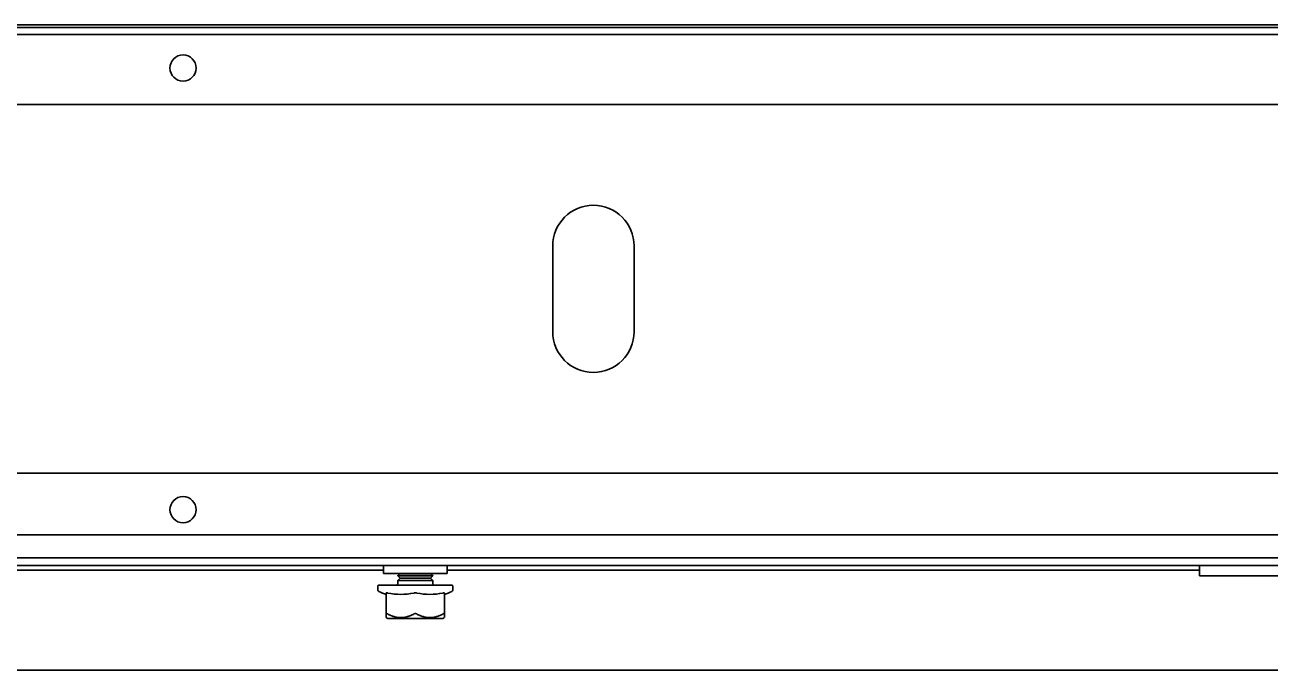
# Model space of a CAD drawing. Header units: inches. Extents: x 786 to 5593, y 691 to 5453.
# Drawn here: x 3828.5 to 4042.9, y 4282.7 to 4393.7 of the extents above; entities that cross this region are included whole.
import ezdxf

# ---------------------------------------------------------------- set-up
doc = ezdxf.new("R2010")
doc.units = ezdxf.units.IN
doc.layers.add('1', color=7, linetype='Continuous', true_color=0xffffff)

msp = doc.modelspace()

# ---------------------------------------------------------------- linework, layer by layer
at = {"layer": '1', "color": 7, "linetype": 'Continuous', "lineweight": 35}
for p, q in [((4189.24, 4393.7), (3462.24, 4393.7)), ((4187.24, 4393.25), (3464.24, 4393.25)), ((4187.24, 4392.05), (3464.24, 4392.05)), ((3462.24, 4379.98), (4189.24, 4379.98)), ((3919.38, 4355.66), (3919.38, 4340.9)), ((3933.38, 4340.9), (3933.38, 4355.66)), ((3462.24, 4316.58), (4189.24, 4316.58)), ((4189.24, 4305.95), (3461.74, 4305.95)), ((4253.74, 4300.68), (3397.74, 4300.68)), ((3461.74, 4302), (4189.24, 4302)), ((3890.22, 4300.68), (3890.22, 4299.28)), ((3901.22, 4299.28), (3901.22, 4300.68)), ((4030.74, 4300.68), (4030.74, 4299.88)), ((3890.22, 4299.88), (3573.19, 4299.88)), ((3895.72, 4299.28), (3890.22, 4299.28)), ((3893.03, 4299.28), (3892.72, 4298.97)), ((3892.72, 4298.97), (3898.72, 4298.97)), ((3892.72, 4298.97), (3892.72, 4298.87)), ((3898.72, 4298.87), (3892.72, 4298.87)), ((3892.72, 4298.87), (3893.12, 4298.47)), ((3893.12, 4298.47), (3892.72, 4298.07)), ((3892.72, 4298.07), (3898.72, 4298.07)), ((3892.72, 4298.07), (3892.72, 4297.68)), ((3898.32, 4298.47), (3893.12, 4298.47)), ((3901.22, 4299.28), (3895.72, 4299.28)), ((3898.32, 4298.47), (3898.72, 4298.87)), ((3898.72, 4298.07), (3898.32, 4298.47)), ((3898.72, 4298.97), (3898.41, 4299.28)), ((3898.72, 4298.87), (3898.72, 4298.97)), ((3898.72, 4297.68), (3898.72, 4298.07)), ((4028.74, 4299.88), (3901.21, 4299.88)), ((4030.74, 4299.88), (4028.74, 4299.88)), ((4030.74, 4298.88), (4030.74, 4299.88)), ((4206.24, 4298.88), (4030.74, 4298.88)), ((3889.27, 4297.18), (3889.27, 4296.44)), ((3895.72, 4297.28), (3889.37, 4297.28)), ((3890.72, 4292.34), (3890.72, 4295.93)), ((3902.07, 4297.28), (3895.72, 4297.28)), ((3900.72, 4295.93), (3900.72, 4292.34)), ((3902.17, 4296.44), (3902.17, 4297.18)), ((3890.72, 4291.7), (3890.77, 4291.65)), ((3890.95, 4291.58), (3900.49, 4291.58)), ((3714.05, 4282.68), (3829.03, 4282.68)), ((3829.03, 4282.68), (4067.47, 4282.68))]:
    msp.add_line(p, q, dxfattribs=at)
for centre in [(3855.74, 4386.28), (3855.74, 4310.28)]:
    msp.add_circle(centre, 2.25, dxfattribs=at)
for centre, radius, start, end in [((3926.38, 4355.66), 7, 0, 180), ((3926.38, 4340.9), 7, 180, 0), ((3889.37, 4297.18), 0.1, 90, 180), ((3889.52, 4296.44), 0.25, 180, 246.1079), ((3895.72, 4310.43), 15.56, 246.1079, 251.2538), ((3892.32, 4297.68), 0.4, 270, 0), ((3899.12, 4297.68), 0.4, 180, 270), ((3895.72, 4310.43), 15.56, 288.7462, 293.8921), ((3901.92, 4296.44), 0.25, 293.8921, 0), ((3902.07, 4297.18), 0.1, 0, 90), ((3890.95, 4291.83), 0.25, 225, 270), ((3900.49, 4291.83), 0.25, 270, 315)]:
    msp.add_arc(centre, radius, start, end, dxfattribs=at)
for centre, major_axis, start_param, end_param in [((3893.22, 4310.43), (0, -14.73), 6.105911, 6.46046), ((3898.22, 4310.43), (0, 14.73), 2.964318, 3.318867)]:
    msp.add_ellipse(centre, major_axis=major_axis, ratio=0.866025, start_param=start_param, end_param=end_param, dxfattribs=at)
for points, knots in [([(3890.72, 4295.93), (3890.72, 4295.94), (3890.73, 4295.95), (3890.74, 4295.95), (3890.75, 4295.95), (3890.77, 4295.96), (3890.78, 4295.96), (3890.79, 4295.96), (3890.8, 4295.96), (3890.81, 4295.96), (3890.82, 4295.96), (3890.84, 4295.95), (3890.87, 4295.95), (3890.9, 4295.95), (3890.92, 4295.94), (3890.93, 4295.94), (3890.95, 4295.94), (3890.96, 4295.93), (3890.97, 4295.93)], [0, 0, 0, 0, 0.25, 0.25, 0.375, 0.375, 0.5, 0.5, 0.5625, 0.5625, 0.625, 0.625, 0.75, 0.875, 0.875, 0.9375, 0.9375, 1, 1, 1, 1]), ([(3895.97, 4295.93), (3895.93, 4295.94), (3895.89, 4295.95), (3895.83, 4295.95), (3895.81, 4295.95), (3895.76, 4295.96), (3895.74, 4295.96), (3895.71, 4295.96), (3895.7, 4295.96), (3895.68, 4295.96), (3895.67, 4295.96), (3895.63, 4295.95), (3895.59, 4295.95), (3895.55, 4295.95), (3895.52, 4295.94), (3895.51, 4295.94), (3895.49, 4295.94), (3895.48, 4295.93), (3895.47, 4295.93)], [0, 0, 0, 0, 0.25, 0.25, 0.375, 0.375, 0.5, 0.5, 0.5625, 0.5625, 0.625, 0.625, 0.75, 0.875, 0.875, 0.9375, 0.9375, 1, 1, 1, 1]), ([(3900.47, 4295.93), (3900.51, 4295.94), (3900.54, 4295.95), (3900.59, 4295.95), (3900.6, 4295.95), (3900.63, 4295.96), (3900.64, 4295.96), (3900.66, 4295.96), (3900.66, 4295.96), (3900.67, 4295.96), (3900.68, 4295.96), (3900.69, 4295.95), (3900.7, 4295.95), (3900.71, 4295.95), (3900.72, 4295.94), (3900.72, 4295.94), (3900.72, 4295.94), (3900.72, 4295.93), (3900.72, 4295.93)], [0, 0, 0, 0, 0.25, 0.25, 0.375, 0.375, 0.5, 0.5, 0.5625, 0.5625, 0.625, 0.625, 0.75, 0.875, 0.875, 0.9375, 0.9375, 1, 1, 1, 1]), ([(3890.72, 4292.34), (3890.72, 4292.35), (3890.72, 4292.36), (3890.73, 4292.37), (3890.73, 4292.38), (3890.74, 4292.39), (3890.75, 4292.39), (3890.77, 4292.4), (3890.78, 4292.4), (3890.79, 4292.4), (3890.8, 4292.4), (3890.81, 4292.4), (3890.82, 4292.4), (3890.84, 4292.39), (3890.85, 4292.39), (3890.88, 4292.38), (3890.9, 4292.37), (3890.93, 4292.36), (3890.95, 4292.35), (3890.97, 4292.34)], [0, 0, 0, 0, 0.125, 0.125, 0.25, 0.25, 0.375, 0.375, 0.5, 0.5, 0.5625, 0.5625, 0.625, 0.625, 0.75, 0.75, 0.875, 0.875, 1, 1, 1, 1]), ([(3890.72, 4291.7), (3890.72, 4291.7), (3890.72, 4291.7), (3890.72, 4291.7), (3890.72, 4291.71), (3890.72, 4291.71), (3890.72, 4291.72), (3890.72, 4291.73), (3890.72, 4291.78), (3890.72, 4291.82), (3890.72, 4291.89), (3890.72, 4291.91), (3890.72, 4291.94), (3890.72, 4291.95), (3890.72, 4292.01), (3890.72, 4292.04), (3890.72, 4292.16), (3890.72, 4292.24), (3890.72, 4292.34)], [0, 0, 0, 0, 0.014559, 0.014559, 0.046348, 0.109924, 0.109924, 0.237078, 0.237078, 0.491385, 0.491385, 0.554962, 0.554962, 0.618539, 0.618539, 0.745693, 0.745693, 1, 1, 1, 1]), ([(3890.97, 4292.34), (3891.15, 4292.24), (3891.32, 4292.16), (3891.55, 4292.06), (3891.6, 4292.04), (3891.69, 4292), (3891.74, 4291.99), (3891.88, 4291.94), (3891.97, 4291.91), (3892.25, 4291.82), (3892.44, 4291.78), (3892.83, 4291.72), (3893.02, 4291.7), (3893.24, 4291.7), (3893.27, 4291.7), (3893.32, 4291.7), (3893.39, 4291.71), (3893.46, 4291.71), (3893.61, 4291.72), (3893.71, 4291.73), (3894, 4291.78), (3894.19, 4291.82), (3894.42, 4291.89), (3894.47, 4291.91), (3894.57, 4291.94), (3894.61, 4291.95), (3894.75, 4292.01), (3894.84, 4292.04), (3895.12, 4292.16), (3895.3, 4292.24), (3895.47, 4292.34)], [0, 0, 0, 0, 0.125, 0.125, 0.15625, 0.15625, 0.1875, 0.1875, 0.25, 0.25, 0.375, 0.375, 0.5, 0.5, 0.515625, 0.515625, 0.53125, 0.5625, 0.5625, 0.625, 0.625, 0.75, 0.75, 0.78125, 0.78125, 0.8125, 0.8125, 0.875, 0.875, 1, 1, 1, 1]), ([(3895.47, 4292.34), (3895.49, 4292.35), (3895.51, 4292.36), (3895.55, 4292.37), (3895.57, 4292.38), (3895.61, 4292.39), (3895.63, 4292.39), (3895.67, 4292.4), (3895.7, 4292.4), (3895.73, 4292.4), (3895.74, 4292.4), (3895.76, 4292.4), (3895.78, 4292.4), (3895.81, 4292.39), (3895.83, 4292.39), (3895.87, 4292.38), (3895.89, 4292.37), (3895.93, 4292.36), (3895.95, 4292.35), (3895.97, 4292.34)], [0, 0, 0, 0, 0.125, 0.125, 0.25, 0.25, 0.375, 0.375, 0.5, 0.5, 0.5625, 0.5625, 0.625, 0.625, 0.75, 0.75, 0.875, 0.875, 1, 1, 1, 1]), ([(3895.97, 4292.34), (3896.15, 4292.24), (3896.32, 4292.16), (3896.55, 4292.06), (3896.6, 4292.04), (3896.69, 4292), (3896.74, 4291.99), (3896.88, 4291.94), (3896.97, 4291.91), (3897.25, 4291.82), (3897.44, 4291.78), (3897.83, 4291.72), (3898.02, 4291.7), (3898.24, 4291.7), (3898.27, 4291.7), (3898.32, 4291.7), (3898.39, 4291.71), (3898.46, 4291.71), (3898.61, 4291.72), (3898.71, 4291.73), (3899, 4291.78), (3899.19, 4291.82), (3899.42, 4291.89), (3899.47, 4291.91), (3899.57, 4291.94), (3899.61, 4291.95), (3899.75, 4292.01), (3899.84, 4292.04), (3900.12, 4292.16), (3900.3, 4292.24), (3900.47, 4292.34)], [0, 0, 0, 0, 0.125, 0.125, 0.15625, 0.15625, 0.1875, 0.1875, 0.25, 0.25, 0.375, 0.375, 0.5, 0.5, 0.515625, 0.515625, 0.53125, 0.5625, 0.5625, 0.625, 0.625, 0.75, 0.75, 0.78125, 0.78125, 0.8125, 0.8125, 0.875, 0.875, 1, 1, 1, 1]), ([(3900.47, 4292.34), (3900.49, 4292.35), (3900.51, 4292.36), (3900.54, 4292.37), (3900.56, 4292.38), (3900.59, 4292.39), (3900.6, 4292.39), (3900.63, 4292.4), (3900.64, 4292.4), (3900.66, 4292.4), (3900.66, 4292.4), (3900.67, 4292.4), (3900.68, 4292.4), (3900.69, 4292.39), (3900.7, 4292.39), (3900.71, 4292.38), (3900.71, 4292.37), (3900.72, 4292.36), (3900.72, 4292.35), (3900.72, 4292.34)], [0, 0, 0, 0, 0.125, 0.125, 0.25, 0.25, 0.375, 0.375, 0.5, 0.5, 0.5625, 0.5625, 0.625, 0.625, 0.75, 0.75, 0.875, 0.875, 1, 1, 1, 1]), ([(3900.72, 4291.7), (3900.72, 4291.7), (3900.72, 4291.7), (3900.72, 4291.7), (3900.72, 4291.72), (3900.72, 4291.78), (3900.72, 4291.82), (3900.72, 4291.91), (3900.72, 4291.94), (3900.72, 4291.99), (3900.72, 4292), (3900.72, 4292.04), (3900.72, 4292.06), (3900.72, 4292.16), (3900.72, 4292.24), (3900.72, 4292.34)], [0, 0, 0, 0, 0.000625, 0.000625, 0.250468, 0.250468, 0.500312, 0.500312, 0.625234, 0.625234, 0.687695, 0.687695, 0.750156, 0.750156, 1, 1, 1, 1])]:
    msp.add_open_spline(points, degree=3, knots=knots, dxfattribs=at)

doc.saveas('drawing.dxf')
